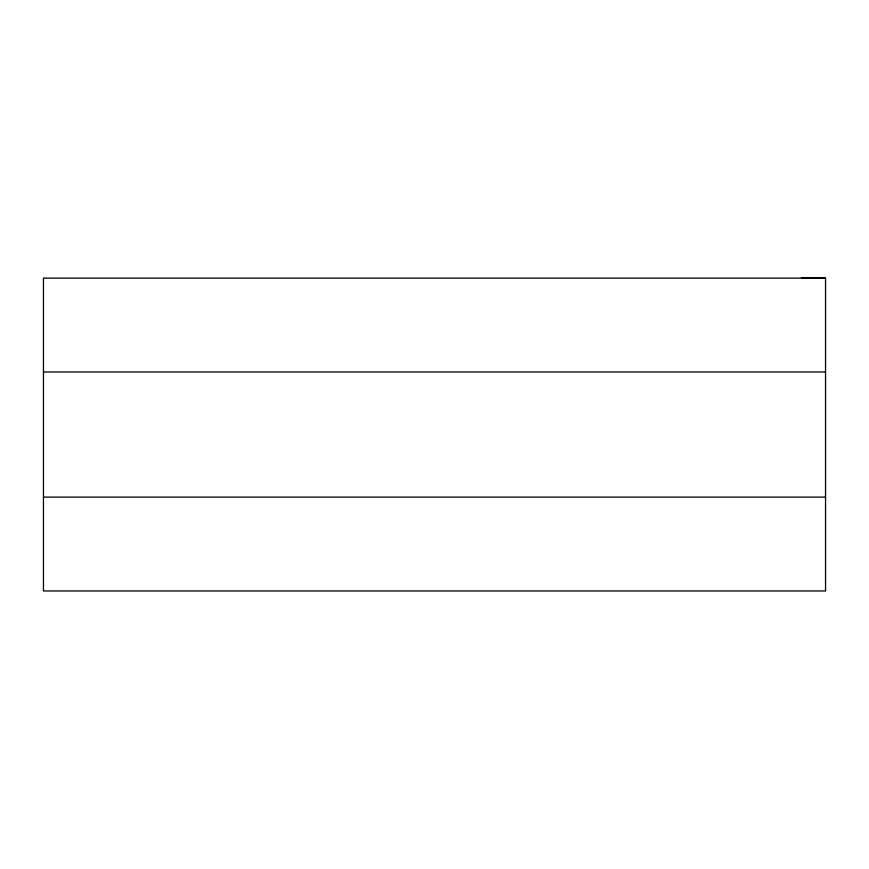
<?xml version="1.0" encoding="UTF-8"?>
<svg xmlns="http://www.w3.org/2000/svg" width="869" height="869" viewBox="0 0 869 869"><rect width="100%" height="100%" fill="white"/><g stroke="black" fill="none" stroke-linecap="round" stroke-linejoin="round"><path stroke-width="1.3" d="M825.55 278.123L43.45 278.123L43.45 590.963L825.55 590.963L825.55 278.123L801.652 278.037M43.45 371.975L825.55 371.975M43.45 497.111L825.55 497.111"/></g></svg>
